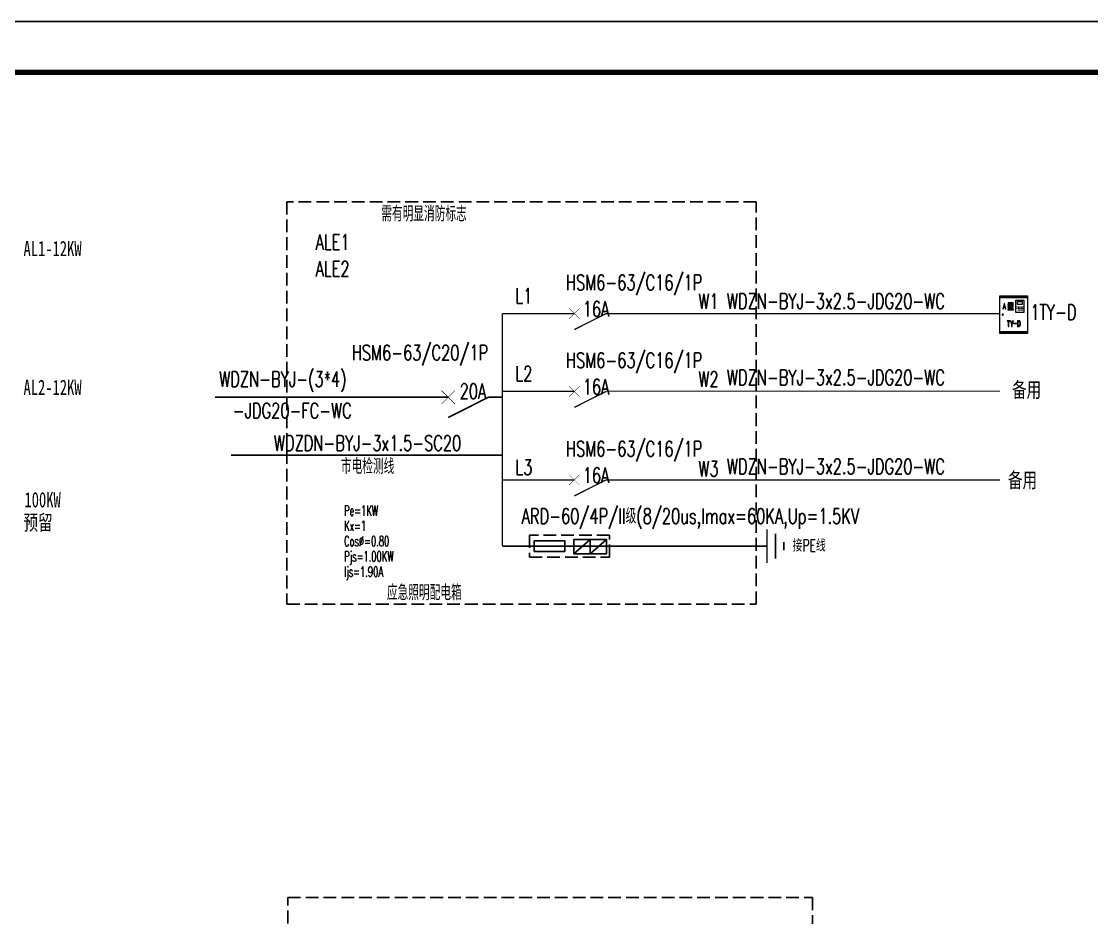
# Model space of a CAD drawing. Extents: x 12152 to 491505, y 111028 to 412681.
# Drawn here: x 54195 to 75242, y 286691 to 304306 of the extents above; entities that cross this region are included whole.
import ezdxf
from ezdxf.enums import TextEntityAlignment as Align

# ---------------------------------------------------------------- set-up
doc = ezdxf.new("R2010")
doc.units = 0
doc.header["$LTSCALE"] = 1000
doc.header["$MEASUREMENT"] = 0
doc.linetypes.add('DASH', pattern=[0.35, 0.25, -0.1])
doc.linetypes.add('DASHEDX2', pattern=[38.1, 25.4, -12.7])
for name, color, linetype in [('BXT', 7, 'Continuous'), ('DOTLN', 2, 'Continuous'), ('E-UNIV-WIRE', 4, 'Continuous'), ('ELEMENT', 3, 'Continuous'), ('EQUIP-箱柜', 3, 'Continuous'), ('M', 7, 'Continuous'), ('SIG_TEXT', 7, 'Continuous'), ('TEL_TITLE', 7, 'Continuous'), ('XTT', 3, 'Continuous'), ('文字', 7, 'Continuous'), ('系统层', 7, 'Continuous')]:
    doc.layers.add(name, color=color, linetype=linetype)
doc.styles.add('-宋体', font='', dxfattribs={"width": 0.75})
doc.styles.add('_HZTXT', font='txt.shx', dxfattribs={"width": 0.8, "bigfont": 'hztxt.shx'})
doc.styles.add('_TEL_DIM', font='SIMPLEX', dxfattribs={"width": 0.8, "height": 3.5, "bigfont": 'HZTXT'})
doc.styles.add('HZTXT', font='SIMPLEX', dxfattribs={"width": 0.8, "height": 500, "bigfont": 'HZTXT'})
doc.styles.add('IDQSTYLE', font='simplex.shx', dxfattribs={"width": 0.7, "bigfont": 'hztxt.shx'})
doc.styles.get("Standard").update_dxf_attribs({"font": 'gbenor.shx', "bigfont": 'gbcbig.shx'})
doc.styles.get('-宋体').set_extended_font_data('SimSun')

# ---------------------------------------------------------------- blocks, each defined once
blk = doc.blocks.new('1107AA')
at = {"color": 3, "linetype": 'Continuous'}
for points, const_width in [([(0, -7.5), (-3.79, 0)], 0.3), ([(-1.25, 1.25), (1.25, -1.25)], 0.1), ([(1.25, 1.25), (-1.25, -1.25)], 0.1)]:
    blk.add_lwpolyline(points, dxfattribs=dict(at, const_width=const_width))
blk = doc.blocks.new('$element$00000390')
at = {"const_width": 0.0233}
for points in [[(0, 0), (0, -0.375)], [(-0.25, -0.375), (0.25, -0.375)], [(-0.188, -0.5), (0.188, -0.5)], [(-0.062, -0.625), (0.062, -0.625)]]:
    blk.add_lwpolyline(points, dxfattribs=at)
at = {"flags": 9}
blk.add_attdef('S', (0, 0), '', height=0.00000667, dxfattribs=at)
blk = doc.blocks.new('$equip_U$00000189(PC201712210955)')
at = {"lineweight": 0}
for p, q in [((-0.254, -0.2), (-0.288, -0.346)), ((-0.259, -0.285), (-0.248, -0.234)), ((-0.241, -0.2), (-0.254, -0.2)), ((-0.248, -0.234), (-0.247, -0.234)), ((-0.247, -0.234), (-0.236, -0.285)), ((-0.207, -0.346), (-0.241, -0.2)), ((-0.146, -0.234), (-0.157, -0.234)), ((-0.157, -0.234), (-0.157, -0.25)), ((-0.157, -0.25), (-0.153, -0.25)), ((-0.146, -0.279), (-0.157, -0.286)), ((-0.153, -0.25), (-0.142, -0.249)), ((-0.138, -0.186), (-0.149, -0.185)), ((-0.149, -0.185), (-0.149, -0.2)), ((-0.149, -0.2), (-0.14, -0.2)), ((-0.134, -0.235), (-0.146, -0.234)), ((-0.139, -0.271), (-0.146, -0.279)), ((-0.142, -0.249), (-0.131, -0.249)), ((-0.14, -0.2), (-0.129, -0.199)), ((-0.138, -0.27), (-0.139, -0.271)), ((-0.126, -0.186), (-0.138, -0.186)), ((-0.133, -0.258), (-0.138, -0.27)), ((-0.13, -0.235), (-0.134, -0.235)), ((-0.131, -0.249), (-0.133, -0.258)), ((-0.129, -0.221), (-0.13, -0.235)), ((-0.129, -0.199), (-0.129, -0.206)), ((-0.129, -0.206), (-0.129, -0.221)), ((-0.129, -0.283), (-0.126, -0.276)), ((-0.087, -0.186), (-0.126, -0.186)), ((-0.126, -0.276), (-0.121, -0.264)), ((-0.121, -0.264), (-0.118, -0.249)), ((-0.118, -0.23), (-0.117, -0.217)), ((-0.118, -0.235), (-0.118, -0.23)), ((-0.096, -0.235), (-0.118, -0.235)), ((-0.118, -0.249), (-0.096, -0.249)), ((-0.117, -0.199), (-0.096, -0.199)), ((-0.117, -0.217), (-0.117, -0.199)), ((-0.096, -0.275), (-0.097, -0.29)), ((-0.096, -0.199), (-0.096, -0.235)), ((-0.096, -0.249), (-0.096, -0.259)), ((-0.096, -0.259), (-0.096, -0.262)), ((-0.096, -0.262), (-0.096, -0.275)), ((-0.076, -0.186), (-0.087, -0.186)), ((-0.083, -0.199), (-0.081, -0.199)), ((-0.083, -0.235), (-0.083, -0.199)), ((-0.072, -0.234), (-0.083, -0.235)), ((-0.083, -0.235), (-0.083, -0.249)), ((-0.083, -0.249), (-0.083, -0.235)), ((-0.083, -0.249), (-0.076, -0.249)), ((-0.083, -0.26), (-0.083, -0.249)), ((-0.083, -0.274), (-0.083, -0.26)), ((-0.083, -0.288), (-0.083, -0.274)), ((-0.081, -0.199), (-0.069, -0.2)), ((-0.069, -0.185), (-0.076, -0.186)), ((-0.076, -0.249), (-0.064, -0.25)), ((-0.064, -0.234), (-0.072, -0.234)), ((-0.069, -0.2), (-0.069, -0.185)), ((-0.064, -0.25), (-0.064, -0.234)), ((-0.057, -0.19), (-0.056, -0.201)), ((-0.043, -0.19), (-0.057, -0.19)), ((-0.056, -0.254), (-0.057, -0.269)), ((-0.057, -0.269), (-0.043, -0.269)), ((-0.056, -0.201), (-0.056, -0.216)), ((-0.056, -0.216), (-0.056, -0.243)), ((-0.056, -0.243), (-0.056, -0.254)), ((-0.044, -0.203), (-0.043, -0.19)), ((-0.044, -0.216), (-0.044, -0.203)), ((-0.044, -0.243), (-0.044, -0.216)), ((-0.044, -0.256), (-0.044, -0.243)), ((-0.043, -0.269), (-0.044, -0.256)), ((-0.041, -0.279), (-0.039, -0.286)), ((-0.028, -0.279), (-0.041, -0.279)), ((-0.026, -0.278), (-0.028, -0.279)), ((-0.025, -0.265), (-0.026, -0.278)), ((-0.025, -0.175), (-0.025, -0.176)), ((-0.012, -0.175), (-0.025, -0.175)), ((-0.025, -0.176), (-0.025, -0.19)), ((-0.025, -0.19), (-0.025, -0.205)), ((-0.025, -0.205), (-0.025, -0.265)), ((-0.014, -0.285), (-0.013, -0.269)), ((-0.013, -0.203), (-0.012, -0.189)), ((-0.013, -0.205), (-0.013, -0.203)), ((-0.013, -0.269), (-0.013, -0.205)), ((-0.012, -0.189), (-0.012, -0.175)), ((-0.288, -0.346), (-0.271, -0.346)), ((-0.271, -0.346), (-0.262, -0.301)), ((-0.262, -0.301), (-0.232, -0.301)), ((-0.236, -0.285), (-0.259, -0.285)), ((-0.232, -0.301), (-0.223, -0.346)), ((-0.223, -0.346), (-0.207, -0.346)), ((-0.157, -0.286), (-0.153, -0.292)), ((-0.146, -0.352), (-0.157, -0.351)), ((-0.157, -0.351), (-0.157, -0.367)), ((-0.157, -0.367), (-0.156, -0.367)), ((-0.156, -0.367), (-0.146, -0.366)), ((-0.153, -0.292), (-0.146, -0.302)), ((-0.146, -0.302), (-0.137, -0.294)), ((-0.146, -0.302), (-0.146, -0.302)), ((-0.134, -0.352), (-0.146, -0.352)), ((-0.146, -0.366), (-0.134, -0.366)), ((-0.139, -0.31), (-0.141, -0.326)), ((-0.141, -0.326), (-0.136, -0.325)), ((-0.128, -0.31), (-0.139, -0.31)), ((-0.137, -0.294), (-0.129, -0.283)), ((-0.136, -0.325), (-0.124, -0.325)), ((-0.134, -0.352), (-0.134, -0.352)), ((-0.087, -0.352), (-0.134, -0.352)), ((-0.134, -0.366), (-0.025, -0.366)), ((-0.117, -0.311), (-0.128, -0.31)), ((-0.124, -0.325), (-0.113, -0.325)), ((-0.113, -0.311), (-0.117, -0.311)), ((-0.087, -0.311), (-0.113, -0.311)), ((-0.113, -0.325), (-0.087, -0.325)), ((-0.097, -0.29), (-0.082, -0.29)), ((-0.087, -0.292), (-0.087, -0.297)), ((-0.073, -0.292), (-0.087, -0.292)), ((-0.087, -0.297), (-0.087, -0.311)), ((-0.087, -0.325), (-0.087, -0.352)), ((-0.082, -0.29), (-0.083, -0.288)), ((-0.074, -0.307), (-0.073, -0.292)), ((-0.074, -0.311), (-0.074, -0.307)), ((-0.045, -0.311), (-0.074, -0.311)), ((-0.074, -0.325), (-0.045, -0.325)), ((-0.074, -0.352), (-0.074, -0.325)), ((-0.025, -0.352), (-0.074, -0.352)), ((-0.033, -0.311), (-0.045, -0.311)), ((-0.045, -0.325), (-0.043, -0.325)), ((-0.043, -0.325), (-0.032, -0.325)), ((-0.039, -0.286), (-0.035, -0.299)), ((-0.035, -0.299), (-0.024, -0.296)), ((-0.022, -0.31), (-0.033, -0.311)), ((-0.032, -0.325), (-0.021, -0.326)), ((-0.014, -0.352), (-0.025, -0.352)), ((-0.025, -0.366), (-0.014, -0.366)), ((-0.024, -0.296), (-0.016, -0.29)), ((-0.021, -0.31), (-0.022, -0.31)), ((-0.021, -0.326), (-0.021, -0.31)), ((-0.016, -0.29), (-0.014, -0.285)), ((-0.003, -0.351), (-0.014, -0.352)), ((-0.014, -0.366), (-0.003, -0.367)), ((-0.003, -0.367), (-0.003, -0.351))]:
    blk.add_line(p, q, dxfattribs=at)
at = {"color": 5, "lineweight": 0}
for p, q in [((0.054, -0.443), (0.054, -0.119)), ((0.054, -0.119), (0.27, -0.119)), ((0.098, -0.227), (0.098, -0.154)), ((0.098, -0.154), (0.225, -0.154)), ((0.225, -0.227), (0.098, -0.227)), ((0.225, -0.154), (0.225, -0.227)), ((0.27, -0.119), (0.27, -0.443)), ((0.27, -0.443), (0.054, -0.443))]:
    blk.add_line(p, q, dxfattribs=at)
at = {"color": 254, "lineweight": 0}
for p, q in [((-0.28, -0.48), (-0.296, -0.48)), ((-0.296, -0.509), (-0.28, -0.509))]:
    blk.add_line(p, q, dxfattribs=at)
at = {"color": 7, "lineweight": 0}
for p, q in [((-0.101, -0.654), (-0.174, -0.654)), ((-0.174, -0.654), (-0.174, -0.671)), ((-0.174, -0.671), (-0.146, -0.671)), ((-0.146, -0.671), (-0.146, -0.808)), ((-0.146, -0.808), (-0.129, -0.808)), ((-0.129, -0.671), (-0.101, -0.671)), ((-0.129, -0.808), (-0.129, -0.671)), ((-0.101, -0.671), (-0.101, -0.654)), ((-0.088, -0.654), (-0.054, -0.739)), ((-0.071, -0.654), (-0.088, -0.654)), ((-0.046, -0.72), (-0.071, -0.654)), ((-0.054, -0.739), (-0.054, -0.808)), ((-0.054, -0.808), (-0.037, -0.808)), ((-0.045, -0.72), (-0.046, -0.72)), ((-0.02, -0.654), (-0.045, -0.72)), ((-0.037, -0.739), (-0.004, -0.654)), ((-0.037, -0.808), (-0.037, -0.739)), ((-0.004, -0.654), (-0.02, -0.654)), ((0.005, -0.722), (0.087, -0.722)), ((0.005, -0.736), (0.005, -0.722)), ((0.087, -0.736), (0.005, -0.736)), ((0.087, -0.722), (0.087, -0.736)), ((0.087, -0.736), (0.087, -0.736)), ((0.101, -0.654), (0.101, -0.808)), ((0.126, -0.654), (0.101, -0.654)), ((0.101, -0.808), (0.126, -0.808)), ((0.118, -0.671), (0.126, -0.671)), ((0.118, -0.791), (0.118, -0.671)), ((0.126, -0.791), (0.118, -0.791)), ((0.138, -0.656), (0.126, -0.654)), ((0.126, -0.671), (0.134, -0.672)), ((0.138, -0.789), (0.126, -0.791)), ((0.126, -0.808), (0.135, -0.807)), ((0.134, -0.672), (0.144, -0.677)), ((0.135, -0.807), (0.146, -0.804)), ((0.149, -0.659), (0.138, -0.656)), ((0.147, -0.783), (0.138, -0.789)), ((0.144, -0.677), (0.152, -0.685)), ((0.146, -0.804), (0.156, -0.798)), ((0.152, -0.777), (0.147, -0.783)), ((0.158, -0.665), (0.149, -0.659)), ((0.152, -0.685), (0.154, -0.689)), ((0.156, -0.768), (0.152, -0.777)), ((0.154, -0.689), (0.158, -0.7)), ((0.159, -0.756), (0.156, -0.768)), ((0.156, -0.798), (0.164, -0.79)), ((0.165, -0.672), (0.158, -0.665)), ((0.158, -0.7), (0.16, -0.714)), ((0.16, -0.74), (0.159, -0.756)), ((0.16, -0.714), (0.16, -0.732)), ((0.16, -0.732), (0.16, -0.74)), ((0.164, -0.79), (0.167, -0.786)), ((0.17, -0.681), (0.165, -0.672)), ((0.167, -0.786), (0.171, -0.776)), ((0.174, -0.693), (0.17, -0.681)), ((0.171, -0.776), (0.175, -0.763)), ((0.176, -0.707), (0.174, -0.693)), ((0.175, -0.763), (0.177, -0.749)), ((0.177, -0.723), (0.176, -0.707)), ((0.178, -0.732), (0.177, -0.723)), ((0.177, -0.749), (0.178, -0.732))]:
    blk.add_line(p, q, dxfattribs=at)
at = {"lineweight": 0}
blk.add_lwpolyline([(-0.36, 0), (0.36, 0), (0.36, -0.99), (-0.36, -0.99)], close=True, dxfattribs=at)
for points in [[(-0.36, -0.019), (0.36, -0.019)], [(-0.36, -0.049), (0.36, -0.049)], [(-0.36, -0.94), (0.36, -0.94)], [(-0.36, -0.973), (0.36, -0.973)]]:
    blk.add_lwpolyline(points, dxfattribs=at)
at = {"color": 5, "lineweight": 0}
for centre, radius in [((0.09, -0.296), 0.00495), ((0.089, -0.329), 0.00198), ((0.089, -0.352), 0.00198), ((0.09, -0.296), 0.00045), ((0.126, -0.329), 0.0063), ((0.126, -0.373), 0.0063), ((0.126, -0.296), 0.00495), ((0.126, -0.296), 0.00045), ((0.162, -0.329), 0.0063), ((0.162, -0.373), 0.0063), ((0.162, -0.296), 0.00495), ((0.162, -0.296), 0.00045), ((0.198, -0.329), 0.0063), ((0.198, -0.373), 0.0063), ((0.198, -0.296), 0.00495), ((0.198, -0.296), 0.00045), ((0.234, -0.329), 0.0063), ((0.234, -0.373), 0.0063), ((0.234, -0.296), 0.00495), ((0.234, -0.296), 0.00045)]:
    blk.add_circle(centre, radius, dxfattribs=at)
at = {"color": 254, "lineweight": 0}
for start, end in [(119.1103, 240.8897), (299.1104, 60.8896)]:
    blk.add_arc((-0.288, -0.495), 0.0171, start, end, dxfattribs=at)
at = {"color": 7, "style": '_TEL_DIM', "flags": 1}
for tag in ['A', 'REMARK']:
    blk.add_attdef(tag, text='', height=0.00002, dxfattribs=at).set_placement((0, 0), align=Align.MIDDLE_CENTER)

msp = doc.modelspace()

# ---------------------------------------------------------------- linework, layer by layer
at = {"layer": 'DOTLN', "linetype": 'DASH'}
for points in [[(59418, 292852.9), (68645.3, 292852.9), (68645.3, 300761.9), (59418, 300761.9)], [(64186.5, 293775.7), (65761.1, 293775.7), (65761.1, 294207.4), (64186.5, 294207.4)], [(69744.7, 272927.2), (59436.8, 272927.2), (59436.8, 287087.7), (69751.3, 287087.7)]]:
    msp.add_lwpolyline(points, close=True, dxfattribs=at)
at = {"layer": 'E-UNIV-WIRE'}
msp.add_line((63644.9, 295778), (58320.5, 295778), dxfattribs=at)
at = {"layer": 'TEL_TITLE'}
msp.add_lwpolyline([(12152.4, 262305.8), (86452.4, 262305.8), (86452.4, 304305.8), (12152.4, 304305.8)], close=True, dxfattribs=at)
at = {"layer": 'TEL_TITLE', "const_width": 100}
msp.add_lwpolyline([(14652.4, 263305.8), (85452.4, 263305.8), (85452.4, 303305.8), (14652.4, 303305.8)], close=True, dxfattribs=at)
at = {"layer": 'XTT', "color": 3, "linetype": 'Continuous'}
for points, const_width in [([(58001.6, 296918.7), (62589.5, 296918.7)], 31.6), ([(61981, 296918.7), (62589.5, 296918.7)], 31.6), ([(63378.4, 296918.7), (63654.2, 296918.7)], 31.6), ([(63654.2, 293991.6), (68361.6, 293991.6)], 32.6)]:
    msp.add_lwpolyline(points, dxfattribs=dict(at, const_width=const_width))
at = {"layer": '文字', "color": 3, "linetype": 'Continuous', "const_width": 24.9}
for points in [[(63654.2, 298562.8), (63654.2, 293991.6)], [(63654.2, 298562.8), (65068.6, 298562.8)], [(65690.8, 298562.8), (73439.9, 298562.8)], [(67206, 298562.7), (73439.9, 298562.7)], [(63654.2, 297033.1), (65068.6, 297033.1)], [(65690.8, 297038), (73439.9, 297038)], [(63654.2, 295293.1), (65068.6, 295293.1)], [(65690.8, 295293.1), (73439.9, 295293.1)]]:
    msp.add_lwpolyline(points, dxfattribs=at)
at = {"layer": '系统层', "color": 1, "linetype": 'Continuous'}
for p, q in [((65056.6, 293841.4), (65379.8, 294122.1)), ((65379.8, 293841.4), (65702.9, 294122.1))]:
    msp.add_line(p, q, dxfattribs=at)
for points in [[(64277.6, 293888.4), (64884.6, 293888.4), (64884.6, 294094.8), (64277.6, 294094.8)], [(65056.6, 293841.4), (65702.9, 293841.4), (65702.9, 294122.1), (65056.6, 294122.1)], [(65379.8, 294122.1), (65379.8, 294122.1), (65379.8, 293841.4), (65379.8, 293841.4)]]:
    msp.add_lwpolyline(points, close=True, dxfattribs=at)
msp.add_lwpolyline([(65056.6, 293982.2), (65056.6, 293841.4), (65379.8, 293841.4), (65379.8, 294122.1), (65056.6, 294122.1)], dxfattribs=at)

# ---------------------------------------------------------------- block references
at = {"layer": 'BXT', "linetype": 'Continuous', "xscale": 105.3151415479369, "yscale": 105.3151415479369, "zscale": 105.3151415479369, "rotation": 90}
msp.add_blockref('1107AA', (62588.5, 296918.7), dxfattribs=at)
at = {"layer": 'ELEMENT', "xscale": 1323.134999999776, "yscale": 1323.134999999776, "zscale": 1323.134999999776, "rotation": 90}
msp.add_blockref('$element$00000390', (68361.6, 293991.6), dxfattribs=at)
at = {"layer": 'EQUIP-箱柜', "xscale": 750, "yscale": 750, "zscale": 750}
msp.add_blockref('$equip_U$00000189(PC201712210955)', (73709.9, 298914.1), dxfattribs=at)
at = {"layer": '文字', "color": 3, "linetype": 'Continuous', "xscale": 82.97142857126892, "yscale": 82.97142857126892, "zscale": 82.97142857126892, "rotation": 90}
for p in [(65068.6, 298562.8), (65068.6, 297033.1), (65068.6, 295293.1)]:
    msp.add_blockref('1107AA', p, dxfattribs=at)

# ---------------------------------------------------------------- texts
at = {"layer": 'M', "color": 0, "linetype": 'DASHEDX2', "style": '_HZTXT', "width": 0.7}
for s, p in [('需有明显消防标志', (62112.6, 300538.3)), ('ALE1', (60315.7, 299968.3)), ('ALE2', (60315.7, 299444))]:
    msp.add_text(s, height=300, dxfattribs=at).set_placement(p, align=Align.MIDDLE)
at = {"layer": 'M', "color": 0, "linetype": 'DASHEDX2', "width": 0.7}
for s, style, p in [('AL1-12KW', '-宋体', (54236.1, 299692.1)), ('HSM6-63/C16/1P', '_HZTXT', (64904.8, 299024)), ('L1', '_HZTXT', (63911.3, 298761.7)), ('W1', '_HZTXT', (67510.7, 298653.4)), ('WDZN-BYJ-3x2.5-JDG20-WC', '_HZTXT', (68072.9, 298657)), ('16A', '_HZTXT', (65235.9, 298504.5)), ('1TY-D', '_HZTXT', (74037.2, 298439.4)), ('HSM6-63/C20/1P', '_HZTXT', (60694.1, 297644.7)), ('HSM6-63/C16/1P', '_HZTXT', (64904.8, 297494.3)), ('WDZN-BYJ-(3*4)', '_HZTXT', (58087.8, 297124.9)), ('L2', '_HZTXT', (63911.3, 297232)), ('W2', '_HZTXT', (67510.7, 297123.7)), ('WDZN-BYJ-3x2.5-JDG20-WC', '_HZTXT', (68072.9, 297158)), ('AL2-12KW', '-宋体', (54236.1, 296962.8)), ('20A', '_HZTXT', (62814.4, 296886.6)), ('16A', '_HZTXT', (65235.9, 296974.8)), ('备用', '-宋体', (73677, 296915.4, 5472)), ('-JDG20-FC-WC', '_HZTXT', (58351.7, 296505.5)), ('HSM6-63/C16/1P', '_HZTXT', (64904.8, 295754.2)), ('L3', '_HZTXT', (63911.3, 295391.1)), ('16A', '_HZTXT', (65235.9, 295234.7)), ('W3', '_HZTXT', (67510.7, 295363.2)), ('WDZN-BYJ-3x2.5-JDG20-WC', '_HZTXT', (68072.9, 295408.5)), ('备用', '-宋体', (73598, 295140.3, 5472)), ('100KW', '-宋体', (54254.6, 294754.1)), ('ARD-60/4P/II级(8/20us,Imax=60KA,Up=1.5KV', '_HZTXT', (64034.5, 294433.3)), ('预留', '-宋体', (54236.1, 294305.2))]:
    msp.add_text(s, height=300, dxfattribs=dict(at, style=style)).set_placement(p)
at = {"layer": 'SIG_TEXT', "style": '_TEL_DIM', "width": 0.6}
for s, p in [('Pe=1KW', (60540.8, 294590.2)), ('Kx=1', (60540.8, 294290.2)), ('Cos%%C=0.80', (60540.8, 293990.2)), ('Pjs=1.00KW', (60540.8, 293690.2)), ('Ijs=1.90A', (60540.8, 293390.2))]:
    msp.add_text(s, height=200, dxfattribs=at).set_placement(p)
at = {"layer": 'XTT', "color": 4, "ltscale": 5, "style": 'IDQSTYLE', "width": 0.7}
for s, p in [('WDZDN-BYJ-3x1.5-SC20', (61003.8, 296017.6)), ('市电检测线', (61003.8, 295577.7))]:
    msp.add_text(s, height=300, dxfattribs=at).set_placement(p, align=Align.MIDDLE)
at = {"layer": 'XTT', "color": 3, "linetype": 'ByBlock', "style": 'IDQSTYLE', "width": 0.65}
msp.add_text('接PE线', height=238.8, dxfattribs=at).set_placement((69360.3, 293885.3))
at = {"layer": '文字', "color": 3, "linetype": 'Continuous', "style": 'HZTXT', "width": 0.7}
msp.add_text('应急照明配电箱', height=300, dxfattribs=at).set_placement((62118.3, 293094.6, -761.8), align=Align.MIDDLE)

doc.saveas('drawing.dxf')
